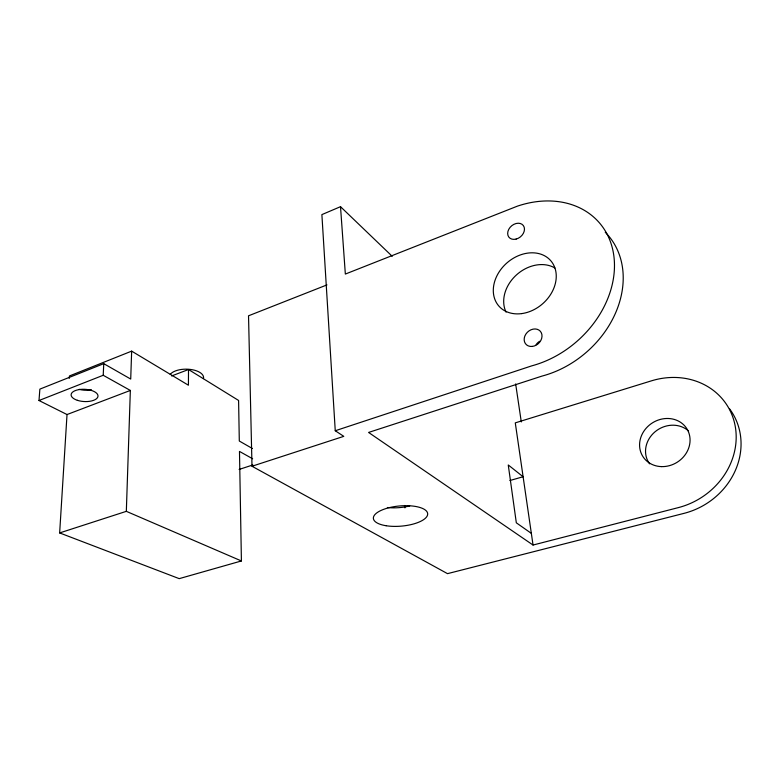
<?xml version="1.0" encoding="UTF-8"?>
<svg xmlns="http://www.w3.org/2000/svg" width="780" height="780" viewBox="0 0 780 780"><rect width="100%" height="100%" fill="white"/><g stroke="black" fill="none" stroke-linecap="round" stroke-linejoin="round"><path stroke-width="1.17" d="M171.59 375.96L188.516 369.525L188.419 385.223L131.654 351.136L69.42 375.97L69.274 378.358M252.642 458.767L239.48 451.415L241.41 560.957L126.331 511.339L130.348 390.439L103.213 375.277L39 400.52L39.868 389.123L103.76 363.665L130.718 379.06L131.654 351.136M103.213 375.277L103.76 363.665M241.41 560.957L179.215 578.643L59.651 532.925L67.021 414.541L130.348 390.439M392.233 256.318L340.509 206.68L321.886 214.607L335.254 430.745L343.795 436.351L251.998 466.245L248.528 315.802L326.956 284.905M335.254 430.745L531.736 365.859A94.877 74.763 -41.2 0 0 614.182 258.853A94.877 74.763 -41.2 0 0 517.442 206.134L345.345 274.063L340.509 206.68M239.109 469.443L252.847 464.958M59.651 532.925L126.331 511.339M509.925 480.519L523.107 476.746L508.258 464.968L516.321 522.805L531.346 533.374M533.042 545.044L678.405 507.595A71.555 64.038 -32.3 0 0 734.867 424.418A71.555 64.038 -32.3 0 0 651.456 380.835L515.278 422.867L533.042 545.044L368.579 432.442L541.944 376.106A93.21 74.188 -40.9 0 0 615.42 313.306A93.21 74.188 -40.9 0 0 605.251 232.255M39 400.52L67.021 414.541M251.998 466.245L447.505 573.651L684.06 513.347A70.629 63.482 -31.6 0 0 729.495 408.759M252.398 448.51L239.304 441.031L238.592 400.462L188.516 369.525M515.658 383.935L521.293 421.931M404.713 505.469L404.937 507.887M506.064 312.146A33.852 26.92 -41 0 1 516.457 274.921A33.852 26.92 -41 0 1 554.892 267.988M649.574 463.837A25.662 23.059 -31.7 0 1 655.015 431.818A25.662 23.059 -31.7 0 1 688.594 431.018M409.715 505.967A27.017 10.442 -5 0 1 387.387 507.517M536.094 344.682A9.516 7.829 -42 0 1 539.624 341.289M91.455 389.805A13.387 6.211 3.2 0 1 79.209 389.347M170.225 374.38A17.228 8.278 0.7 0 1 190.457 369.437A17.228 8.278 0.7 0 1 203.463 378.602M521.635 313.609A34.457 27.125 -41.3 0 0 553.478 264.664A34.457 27.125 -41.3 0 0 499.229 271.772A34.457 27.125 -41.3 0 0 521.635 313.609M386.1 525.73A27.242 10.12 -5 0 0 427.664 514.351A27.242 10.12 -5 0 0 387.816 508.024A27.242 10.12 -5 0 0 386.1 525.73M661.479 466.615A26.003 23.254 -32.4 0 0 688.165 431.184A26.003 23.254 -32.4 0 0 644.826 429.848A26.003 23.254 -32.4 0 0 661.479 466.615M532.126 346.437A9.691 7.897 -42.3 0 0 541.261 332.651A9.691 7.897 -42.3 0 0 525.895 334.064A9.691 7.897 -42.3 0 0 532.126 346.437M516.145 239.07A9.272 7.049 -40.7 0 0 523.322 225.527A9.272 7.049 -40.7 0 0 508.765 229.32A9.272 7.049 -40.7 0 0 516.145 239.07M77.347 400.306A13.465 6.133 3 0 0 97.987 396.24A13.465 6.133 3 0 0 78.322 389.727A13.465 6.133 3 0 0 77.347 400.306"/></g></svg>
